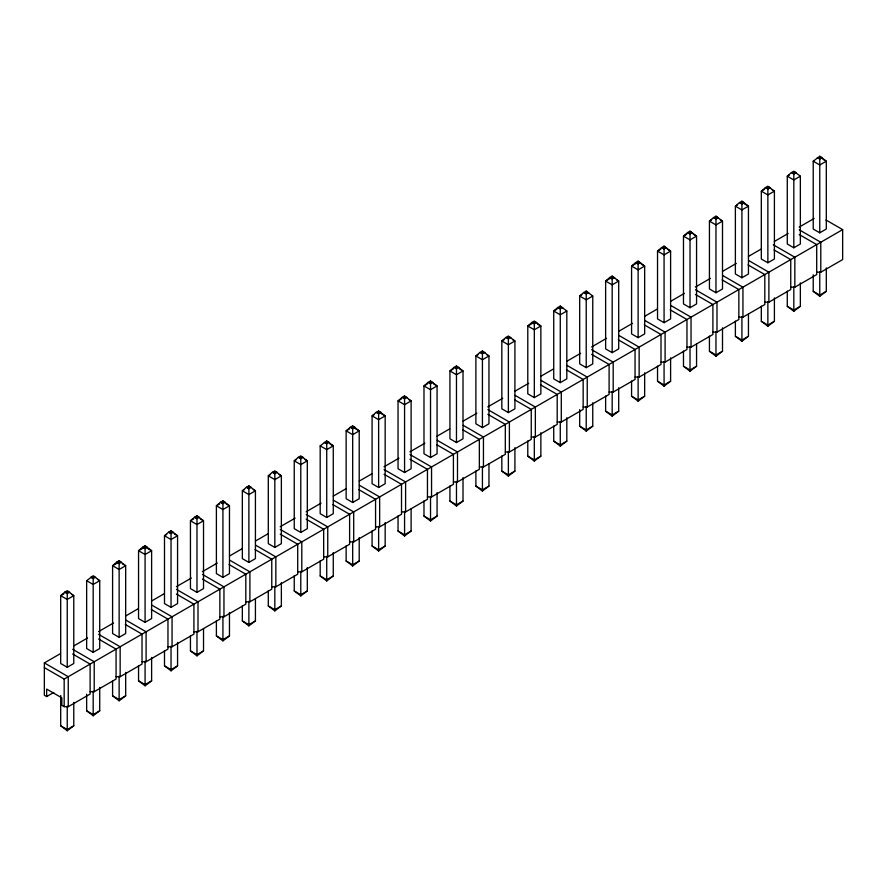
<?xml version="1.0" encoding="UTF-8"?>
<svg xmlns="http://www.w3.org/2000/svg" width="887" height="887" viewBox="0 0 887 887"><rect width="100%" height="100%" fill="white"/><g stroke="black" fill="none" stroke-linecap="round" stroke-linejoin="round"><path stroke-width="1.33" d="M64.784 592.139L60.693 595.676L60.693 663.509L67.235 667.279L73.776 663.509L73.776 595.676L67.235 590.72L64.784 592.139L67.235 593.547L69.685 592.139M86.649 580.697L93.179 575.741L99.721 580.697L99.721 648.53L93.179 652.3L86.649 648.53L86.649 580.697L93.179 584.466L99.721 580.697L97.548 579.433M116.685 562.17L112.594 565.718L112.594 633.54L119.135 637.321L125.677 633.54L125.677 565.718L119.135 560.761L116.685 562.17L119.135 563.589L121.586 562.17M142.63 547.19L138.549 550.727L138.549 618.561L145.08 622.341L151.622 618.561L151.622 550.727L145.08 545.771L142.63 547.19L145.08 548.609L147.53 547.19M168.585 532.211L164.494 535.748L164.494 603.581L171.036 607.351L177.566 603.581L177.566 535.748L171.036 530.792L168.585 532.211L171.036 533.63L173.486 532.211M194.53 517.232L190.439 520.769L190.439 588.602L196.981 592.372L203.522 588.602L203.522 520.769L196.981 515.813L194.53 517.232L196.981 518.64L199.431 517.232M220.475 502.242L216.395 505.79L216.395 573.612L222.925 577.393L229.467 573.612L229.467 505.79L222.925 500.833L220.475 502.242L222.925 503.661L225.387 502.242M246.431 487.262L242.339 490.799L242.339 558.633L248.881 562.413L255.423 558.633L255.423 490.799L248.881 485.854L246.431 487.262L248.881 488.682L251.331 487.262M272.376 472.283L268.295 475.82L268.295 543.653L274.826 547.423L281.367 543.653L281.367 475.82L274.826 470.864L272.376 472.283L274.826 473.702L277.276 472.283M298.331 457.304L294.24 460.841L294.24 528.674L300.782 532.444L307.312 528.674L307.312 460.841L300.782 455.885L298.331 457.304L300.782 458.712L303.232 457.304M320.185 445.862L326.726 440.906L333.268 445.862L333.268 513.695L326.726 517.465L320.185 513.695L320.185 445.862L326.726 449.631L333.268 445.862L329.997 443.966M350.221 427.334L346.141 430.871L346.141 498.705L352.682 502.485L359.213 498.705L359.213 430.871L352.682 425.926L350.221 427.334L352.682 428.754L355.133 427.334M376.177 412.355L372.085 415.892L372.085 483.725L378.627 487.506L385.169 483.725L385.169 415.892L378.627 410.936L376.177 412.355L378.627 413.774L381.077 412.355M402.121 397.376L398.041 400.913L398.041 468.746L404.572 472.516L411.113 468.746L411.113 400.913L404.572 395.957L402.121 397.376L404.572 398.795L407.033 397.376M428.077 382.397L423.986 385.934L423.986 453.767L430.528 457.537L437.069 453.767L437.069 385.934L430.528 380.978L428.077 382.397L430.528 383.805L432.978 382.397M454.022 367.406L449.931 370.954L449.931 438.777L456.472 442.558L463.014 438.777L463.014 370.954L456.472 365.998L454.022 367.406L456.472 368.826L458.923 367.406M479.967 352.427L475.887 355.964L475.887 423.798L482.428 427.578L488.959 423.798L488.959 355.964L482.428 351.008L479.967 352.427L482.428 353.846L484.879 352.427M505.923 337.448L501.831 340.985L501.831 408.818L508.373 412.588L514.915 408.818L514.915 340.985L508.373 336.029L505.923 337.448L508.373 338.867L510.823 337.448M531.867 322.469L527.787 326.006L527.787 393.839L534.318 397.609L540.859 393.839L540.859 326.006L534.318 321.05L531.867 322.469L534.318 323.877L536.779 322.469M73.776 702.371L73.776 725.799L67.235 730.744L60.693 725.799L60.693 695.486M557.823 307.479L553.732 311.027L553.732 378.86L560.274 382.63L566.815 378.86L566.815 311.027L560.274 306.07L557.823 307.479L560.274 308.898L562.724 307.479M99.721 687.392L99.721 710.809L93.179 715.765L86.649 710.809L86.649 694.277M583.768 292.499L579.688 296.036L579.688 363.87L586.218 367.65L592.76 363.87L592.76 296.036L586.218 291.091L583.768 292.499L586.218 293.919L588.669 292.499M125.677 672.413L125.677 695.829L119.135 700.785L112.594 695.829L112.594 680.673M609.724 277.52L605.633 281.057L605.633 348.89L612.174 352.671L618.705 348.89L618.705 281.057L612.174 276.101L609.724 277.52L612.174 278.939L614.624 277.52M151.622 657.422L151.622 680.85L145.08 685.806L138.549 680.85L138.549 665.693M635.669 262.541L631.577 266.078L631.577 333.911L638.119 337.681L644.661 333.911L644.661 266.078L638.119 261.122L635.669 262.541L638.119 263.949L640.569 262.541M177.566 642.443L177.566 665.871L171.036 670.827L164.494 665.871L164.494 650.714M661.613 247.562L657.533 251.099L657.533 318.932L664.075 322.702L670.605 318.932L670.605 251.099L664.075 246.142L661.613 247.562L664.075 248.97L666.525 247.562M203.522 628.839L203.522 650.881L196.981 655.837L190.439 650.881L190.439 635.735M687.569 232.571L683.478 236.119L683.478 303.942L690.019 307.722L696.561 303.942L696.561 236.119L690.019 231.163L687.569 232.571L690.019 233.991L692.47 232.571M229.467 612.485L229.467 635.901L222.925 640.857L216.395 635.901L216.395 620.745M713.514 217.592L709.434 221.129L709.434 288.962L715.964 292.743L722.506 288.962L722.506 221.129L715.964 216.173L713.514 217.592L715.964 219.011L718.415 217.592M255.423 598.88L255.423 620.922L248.881 625.878L242.339 620.922L242.339 605.766M739.47 202.613L735.378 206.15L735.378 273.983L741.92 277.753L748.451 273.983L748.451 206.15L741.92 201.194L739.47 202.613L741.92 204.032L744.37 202.613M281.367 582.515L281.367 605.943L274.826 610.899L268.295 605.943L268.295 590.786M765.414 187.634L761.323 191.171L761.323 259.004L767.865 262.774L774.406 259.004L774.406 191.171L767.865 186.215L765.414 187.634L767.865 189.042L770.315 187.634M307.312 567.536L307.312 590.964L300.782 595.909L294.24 590.964L294.24 575.807M791.359 172.643L787.279 176.191L787.279 244.014L793.821 247.795L800.351 244.014L800.351 176.191L793.821 171.235L791.359 172.643L793.821 174.063L796.271 172.643M333.268 552.557L333.268 575.973L326.726 580.93L320.185 575.973L320.185 560.817M813.224 161.201L819.765 156.256L826.307 161.201L826.307 229.034L819.765 232.815L813.224 229.034L813.224 161.201L819.765 164.982L826.307 161.201L823.036 159.316M359.213 537.577L359.213 560.994L352.682 565.95L346.141 560.994L346.141 545.838M385.169 522.587L385.169 546.015L378.627 550.971L372.085 546.015L372.085 530.858M411.113 508.983L411.113 531.036L404.572 535.992L398.041 531.036L398.041 515.879M437.069 492.629L437.069 516.046L430.528 521.002L423.986 516.046L423.986 500.9M463.014 477.649L463.014 501.066L456.472 506.022L449.931 501.066L449.931 485.91M488.959 464.045L488.959 486.087L482.428 491.043L475.887 486.087L475.887 470.93M514.915 447.68L514.915 471.108L508.373 476.064L501.831 471.108L501.831 455.951M540.859 432.701L540.859 456.129L534.318 461.074L527.787 456.129L527.787 440.972M566.815 417.722L566.815 441.138L560.274 446.094L553.732 441.138L553.732 425.982M592.76 402.742L592.76 426.159L586.218 431.115L579.688 426.159L579.688 409.628M618.705 387.752L618.705 411.18L612.174 416.136L605.633 411.18L605.633 396.023M644.661 372.773L644.661 396.201L638.119 401.146L631.577 396.201L631.577 381.044M670.605 357.794L670.605 381.21L664.075 386.167L657.533 381.21L657.533 366.054M696.561 344.189L696.561 366.231L690.019 371.187L683.478 366.231L683.478 351.075M722.506 327.824L722.506 351.252L715.964 356.208L709.434 351.252L709.434 336.095M748.451 314.22L748.451 336.273L741.92 341.229L735.378 336.273L735.378 321.116M774.406 297.866L774.406 321.282L767.865 326.239L761.323 321.282L761.323 306.137M800.351 282.886L800.351 306.303L793.821 311.259L787.279 306.303L787.279 291.147M826.307 267.907L826.307 291.324L819.765 296.28L813.224 291.324L813.224 274.793M63.964 593.791L60.693 595.676L67.235 599.446L73.776 595.676L71.592 594.412M116.951 563.201L112.594 565.718L119.135 569.487L125.677 565.718L122.406 563.822M142.907 548.21L138.549 550.727L145.08 554.508L151.622 550.727L147.264 548.21M166.678 534.495L164.494 535.748L171.036 539.529L177.566 535.748L174.307 533.863M193.71 518.884L190.439 520.769L196.981 524.539L203.522 520.769L200.251 518.884M219.666 503.894L216.395 505.79L222.925 509.559L229.467 505.79L226.196 503.894M244.524 489.546L242.339 490.799L248.881 494.58L255.423 490.799L253.238 489.546M270.468 474.567L268.295 475.82L274.826 479.601L281.367 475.82L279.183 474.567M296.424 459.577L294.24 460.841L300.782 464.611L307.312 460.841L305.139 459.577M349.411 428.986L346.141 430.871L352.682 434.652L359.213 430.871L354.855 428.366M374.27 414.639L372.085 415.892L378.627 419.673L385.169 415.892L380.811 413.375M401.312 399.028L398.041 400.913L404.572 404.683L411.113 400.913L408.94 399.66M427.257 384.049L423.986 385.934L430.528 389.703L437.069 385.934L433.798 384.049M453.202 369.059L449.931 370.954L456.472 374.724L463.014 370.954L459.743 369.059M478.06 354.711L475.887 355.964L482.428 359.745L488.959 355.964L486.786 354.711M504.016 339.732L501.831 340.985L508.373 344.766L514.915 340.985L512.73 339.732M532.145 323.489L527.787 326.006L534.318 329.776L540.859 326.006L537.589 324.121M557.003 309.131L553.732 311.027L560.274 314.796L566.815 311.027M581.861 294.783L579.688 296.036L586.218 299.817L592.76 296.036M609.99 278.54L605.633 281.057L612.174 284.838L618.705 281.057L616.532 279.804M635.946 263.561L631.577 266.078L638.119 269.848L644.661 266.078L641.39 264.193M660.804 249.214L657.533 251.099L664.075 254.868L670.605 251.099L667.334 249.214M686.749 234.223L683.478 236.119L690.019 239.889L696.561 236.119L693.29 234.223M711.607 219.876L709.434 221.129L715.964 224.91L722.506 221.129L720.322 219.876M737.563 204.897L735.378 206.15L741.92 209.931L748.451 206.15L744.093 203.633M764.594 189.286L761.323 191.171L767.865 194.94L774.406 191.171L772.222 189.907M789.452 174.927L787.279 176.191L793.821 179.961L800.351 176.191M66.004 592.849L68.465 591.429M91.96 577.858L94.41 576.45M117.904 562.879L120.355 561.46M143.86 547.9L146.311 546.481M169.805 532.921L172.255 531.501M195.75 517.93L198.211 516.522M221.706 502.951L224.156 501.543M247.65 487.972L250.101 486.553M273.606 472.993L276.057 471.574M299.551 458.014L302.001 456.594M325.507 443.023L327.957 441.615M351.452 428.044L353.902 426.625M377.396 413.065L379.858 411.646M403.352 398.086L405.802 396.666M429.297 383.095L431.747 381.687M455.253 368.116L457.703 366.708M481.197 353.137L483.648 351.718M507.142 338.158L509.604 336.738M533.098 323.178L535.548 321.759M559.043 308.188L561.493 306.78M584.999 293.209L587.449 291.79M610.943 278.23L613.394 276.811M636.899 263.251L639.35 261.831M662.844 248.26L665.294 246.852M688.789 233.281L691.25 231.873M714.745 218.302L717.195 216.883M740.689 203.323L743.14 201.903M766.645 188.343L769.096 186.924M792.59 173.353L795.04 171.945M818.535 158.374L820.996 156.955M90.729 577.16L93.179 578.568L95.641 577.16M324.276 442.325L326.726 443.733L329.177 442.325M817.315 157.664L819.765 159.083L822.216 157.664M53.73 692.481L46.645 696.572L44.35 695.242L44.35 662.922L60.46 653.619M73.754 645.947L87.558 637.975M98.546 631.622L113.514 622.984M125.655 615.977L138.305 608.67M151.599 600.998L164.261 593.691M176.402 586.684L191.359 578.047M202.347 571.694L217.304 563.057M229.445 556.049L242.107 548.743M255.401 541.07L268.051 533.763M280.192 526.756L295.149 518.119M306.148 511.777L321.105 503.14M333.246 496.121L345.897 488.815M359.191 481.142L371.853 473.835M383.993 466.828L398.95 458.191M409.938 451.849L424.906 443.212M437.047 436.193L449.698 428.887M462.992 421.214L476.796 413.242M487.795 406.9L502.752 398.263M514.892 391.256L528.696 383.284M540.837 376.276L553.499 368.959M566.793 361.286L580.597 353.314M591.585 346.972L606.542 338.335M618.682 331.328L632.498 323.356M644.638 316.349L657.289 309.042M670.583 301.358L684.398 293.386M695.386 287.044L710.343 278.407M722.484 271.4L736.299 263.428M748.44 256.421L761.09 249.114M774.384 241.441L788.188 233.469M799.187 227.116L814.144 218.479M44.35 667.634L64.174 679.076L842.65 229.622L842.65 259.592L820.785 272.209L816.705 272.209M46.645 696.572L46.645 689.077L61.868 697.869L61.868 705.353L64.174 706.684L68.255 706.684L90.119 694.055L90.119 664.097L72.634 653.996M90.119 691.705L94.21 691.705L116.064 679.076L116.064 649.118L98.579 639.017M116.064 676.714L120.155 676.714L142.02 664.097L142.02 634.138L125.289 624.47M142.02 661.735L146.1 661.735L167.965 649.118L167.965 619.148L151.233 609.491M167.965 646.756L172.056 646.756L193.92 634.138L193.92 604.169L176.424 594.068M193.92 631.777L198.001 631.777L219.865 619.148L219.865 589.19L202.38 579.089M219.865 616.798L223.956 616.798L245.81 604.169L245.81 574.211L229.079 564.542M245.81 601.807L249.901 601.807L271.766 589.19L271.766 559.22L255.035 549.563M271.766 586.828L275.846 586.828L297.71 574.211L297.71 544.241L280.225 534.151M297.71 571.849L301.802 571.849L323.666 559.22L323.666 529.262L306.17 519.161M323.666 556.87L327.746 556.87L349.611 544.241L349.611 514.283L332.88 504.614M349.611 541.879L353.702 541.879L375.567 529.262L375.567 499.303L358.825 489.635M375.567 526.9L379.647 526.9L401.512 514.283L401.512 484.313L384.027 474.223M401.512 511.921L405.603 511.921L427.456 499.303L427.456 469.334L409.971 459.233M427.456 496.942L431.548 496.942L453.412 484.313L453.412 454.355L436.67 444.686M453.412 481.963L457.492 481.963L479.357 469.334L479.357 439.375L462.626 429.707M479.357 466.972L483.448 466.972L505.313 454.355L505.313 424.385L487.817 414.296M505.313 451.993L509.393 451.993L531.258 439.375L531.258 409.406L514.527 399.749M531.258 437.014L535.349 437.014L557.202 424.385L557.202 394.427L540.471 384.77M557.202 422.035L561.294 422.035L583.158 409.406L583.158 379.448L566.427 369.779M583.158 407.044L587.238 407.044L609.103 394.427L609.103 364.457L591.618 354.368M609.103 392.065L613.194 392.065L635.059 379.448L635.059 349.478L618.317 339.821M635.059 377.086L639.139 377.086L661.003 364.468L661.003 334.499L644.272 324.842M661.003 362.107L665.095 362.107L686.959 349.478L686.959 319.52L670.217 309.851M686.959 347.127L691.04 347.127L712.904 334.499L712.904 304.54L695.419 294.44M712.904 332.137L716.984 332.137L738.849 319.52L738.849 289.55L722.118 279.893M738.849 317.158L742.94 317.158L764.805 304.54L764.805 274.571L748.063 264.914M764.805 302.179L768.885 302.179L790.749 289.55L790.749 259.592L774.018 249.934M790.749 287.2L794.841 287.2L816.705 274.571L816.705 244.612L799.209 234.512M73.776 725.799L67.235 729.569L60.693 725.799M99.721 710.809L93.179 714.589L86.649 710.809M125.677 695.829L119.135 699.61L112.594 695.829M151.622 680.85L145.08 684.62L138.549 680.85M177.566 665.871L171.036 669.641L164.494 665.871M203.522 650.881L196.981 654.661L190.439 650.881M229.467 635.901L222.925 639.682L216.395 635.901M255.423 620.922L248.881 624.692L242.339 620.922M281.367 605.943L274.826 609.713L268.295 605.943M307.312 590.964L300.782 594.733L294.24 590.964M333.268 575.973L326.726 579.754L320.185 575.973M359.213 560.994L352.682 564.775L346.141 560.994M385.169 546.015L378.627 549.785L372.085 546.015M411.113 531.036L404.572 534.806L398.041 531.036M437.069 516.046L430.528 519.826L423.986 516.046M463.014 501.066L456.472 504.847L449.931 501.066M488.959 486.087L482.428 489.857L475.887 486.087M514.915 471.108L508.373 474.878L501.831 471.108M540.859 456.129L534.318 459.898L527.787 456.129M566.815 441.138L560.274 444.919L553.732 441.138M592.76 426.159L586.218 429.94L579.688 426.159M618.705 411.18L612.174 414.95L605.633 411.18M644.661 396.201L638.119 399.97L631.577 396.201M670.605 381.21L664.075 384.991L657.533 381.21M696.561 366.231L690.019 370.012L683.478 366.231M722.506 351.252L715.964 355.022L709.434 351.252M748.451 336.273L741.92 340.043L735.378 336.273M774.406 321.282L767.865 325.063L761.323 321.282M800.351 306.303L793.821 310.084L787.279 306.303M826.307 291.324L819.765 295.094L813.224 291.324M825.919 219.965L842.65 229.622M799.276 229.833L820.785 242.251L820.785 272.209M773.32 244.812L794.841 257.23L794.841 287.2M748.573 260.479L768.885 272.209L768.885 302.179M722.617 275.458L742.94 287.2L742.94 317.158M695.475 289.75L716.984 302.179L716.984 332.137M670.716 305.427L691.04 317.158L691.04 347.127M644.771 320.407L665.095 332.137L665.095 362.107M618.827 335.386L639.139 347.116L639.139 377.086M591.673 349.678L613.194 362.107L613.194 392.065M566.926 365.355L587.238 377.086L587.238 407.044M540.97 380.335L561.294 392.065L561.294 422.035M515.025 395.314L535.349 407.044L535.349 437.014M487.883 409.606L509.393 422.035L509.393 451.993M463.125 425.283L483.448 437.014L483.448 466.972M437.18 440.262L457.492 451.993L457.492 481.963M410.027 454.554L431.548 466.972L431.548 496.942M384.082 469.533L405.603 481.963L405.603 511.921M359.324 485.211L379.647 496.942L379.647 526.9M333.379 500.19L353.702 511.921L353.702 541.879M306.237 514.482L327.746 526.9L327.746 556.87M280.281 529.461L301.802 541.879L301.802 571.849M255.534 545.139L275.846 556.87L275.846 586.828M229.578 560.118L249.901 571.849L249.901 601.807M202.436 574.41L223.956 586.828L223.956 616.798M176.491 589.389L198.001 601.807L198.001 631.777M151.732 605.056L172.056 616.798L172.056 646.756M125.788 620.046L146.1 631.777L146.1 661.735M98.634 634.338L120.155 646.756L120.155 676.714M72.69 649.317L94.21 661.735L94.21 691.705M44.35 662.922L68.255 676.714L68.255 706.684M819.765 156.256L819.765 157.431M819.765 159.083L819.765 232.815M819.765 271.677L819.765 296.28M793.821 174.063L793.821 247.795M793.821 286.656L793.821 311.259M767.865 189.042L767.865 262.774M767.865 301.635L767.865 326.239M741.92 201.194L741.92 202.38M741.92 204.032L741.92 277.753M741.92 316.626L741.92 341.229M715.964 216.173L715.964 217.359M715.964 219.011L715.964 292.743M715.964 331.605L715.964 356.208M690.019 231.163L690.019 232.339M690.019 233.991L690.019 307.722M690.019 346.584L690.019 371.187M664.075 246.142L664.075 247.318M664.075 248.97L664.075 322.702M664.075 361.563L664.075 386.167M638.119 261.122L638.119 262.308M638.119 263.949L638.119 337.681M638.119 376.554L638.119 401.146M612.174 276.101L612.174 277.287M612.174 278.939L612.174 352.671M612.174 391.533L612.174 416.136M586.218 291.091L586.218 292.267M586.218 293.919L586.218 367.65M586.218 406.512L586.218 431.115M560.274 306.07L560.274 307.246M560.274 308.898L560.274 382.63M560.274 421.491L560.274 446.094M534.318 323.877L534.318 397.609M534.318 436.471L534.318 461.074M508.373 338.867L508.373 412.588M508.373 451.461L508.373 476.064M482.428 351.008L482.428 352.194M482.428 353.846L482.428 427.578M482.428 466.44L482.428 491.043M456.472 365.998L456.472 367.174M456.472 368.826L456.472 442.558M456.472 481.419L456.472 506.022M430.528 380.978L430.528 382.153M430.528 383.805L430.528 457.537M430.528 496.398L430.528 521.002M404.572 395.957L404.572 397.143M404.572 398.795L404.572 472.516M404.572 511.389L404.572 535.992M378.627 410.936L378.627 412.122M378.627 413.774L378.627 487.506M378.627 526.368L378.627 550.971M352.682 425.926L352.682 427.102M352.682 428.754L352.682 502.485M352.682 541.347L352.682 565.95M326.726 440.906L326.726 442.081M326.726 443.733L326.726 517.465M326.726 556.326L326.726 580.93M300.782 458.712L300.782 532.444M300.782 571.317L300.782 595.909M274.826 473.702L274.826 547.423M274.826 586.296L274.826 610.899M248.881 485.854L248.881 487.03M248.881 488.682L248.881 562.413M248.881 601.275L248.881 625.878M222.925 500.833L222.925 502.009M222.925 503.661L222.925 577.393M222.925 616.254L222.925 640.857M196.981 515.813L196.981 516.988M196.981 518.64L196.981 592.372M196.981 631.234L196.981 655.837M171.036 530.792L171.036 531.978M171.036 533.63L171.036 607.351M171.036 646.224L171.036 670.827M145.08 545.771L145.08 546.957M145.08 548.609L145.08 622.341M145.08 661.203L145.08 685.806M119.135 560.761L119.135 561.937M119.135 563.589L119.135 637.321M119.135 676.182L119.135 700.785M93.179 578.568L93.179 652.3M93.179 691.161L93.179 715.765M67.235 593.547L67.235 667.279M67.235 706.152L67.235 730.744M64.174 679.076L64.174 706.684"/></g></svg>
